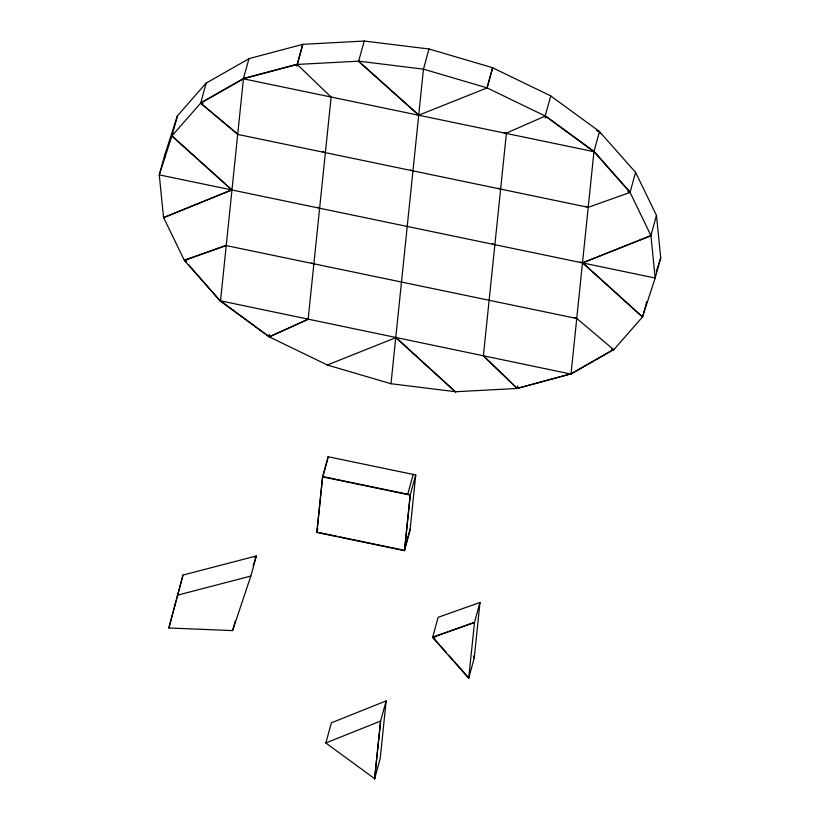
<?xml version="1.0" encoding="UTF-8"?>
<svg xmlns="http://www.w3.org/2000/svg" width="820" height="820" viewBox="0 0 820 820"><rect width="100%" height="100%" fill="white"/><g stroke="black" fill="none" stroke-linecap="round" stroke-linejoin="round"><path stroke-width="1.23" d="M269.329 334.324L269.319 336.877L308.33 319.103L305.706 318.56M327.426 365.033L269.196 336.856L308.125 319.39L331.157 96.729L329.455 96.37M316.838 532.447L322.567 476.851L328.113 456.73L415.74 474.964L410 530.55L404.465 550.671L316.838 532.447L317.883 528.633M316.92 532.129L322.66 476.533L410.287 494.767L404.547 550.353L339.49 536.823M327.949 458.349L328.113 456.73M483.503 355.88L517.266 388.465L455.776 391.734L390.986 383.739L423.458 69.157L429.014 48.995L492.697 67.722L487.141 87.883L418.579 115.251M386.148 700.895L380.603 721.057L374.648 778.682L325.827 742.971L331.382 722.809L386.148 700.895L380.203 758.52L374.566 779M404.465 550.671L410.195 495.085L415.74 474.964M517.748 385.994L517.143 388.434L571.212 373.787L517.143 388.434L483.38 355.849L506.411 133.188M468.691 678.253L474.226 658.132L479.977 602.464L438.146 617.316L432.611 637.437L468.691 678.253L474.524 622.267L432.693 637.12L446.121 652.31M572.186 373.141L613.903 349.361L571.007 374.084L593.957 151.659L599.502 131.528L550.671 95.899M374.555 778.928L380.603 721.057L325.827 742.971M296.871 66.266L302.846 44.341L248.86 58.671M168.858 627.987L183.003 575.066L256.373 555.95L250.828 576.07L232.603 630.601L168.858 627.987L183.003 575.066M596.355 130.247L599.492 131.61L635.582 172.343L656.461 215.404L660.725 257.87L655.17 278.031L159.275 174.865L171.933 135.874L177.489 115.712L164.83 154.703L159.275 174.865L163.528 217.382L184.397 260.504L220.488 301.247L269.319 336.877L221.595 301.596M576.747 318.416L613.801 349.761L642.521 316.94L655.17 278.031L650.926 235.524L630.047 192.392L593.957 151.659L243.314 78.792L248.983 58.691L206.179 83.097M237.79 134.09L200.633 103.217L206.189 83.015L177.468 115.835M635.592 172.272L630.037 192.464L588.217 207.316L237.708 134.408L200.644 103.146L171.923 135.956L231.968 189.994L163.436 217.689L232.06 189.676M226.32 245.262L184.5 260.114L186.171 262.01M220.58 300.848L571.13 374.104M331.065 97.047L297.178 64.442L302.723 44.321L364.203 41.041L429.014 48.995M325.335 152.633L322.875 151.782M364.223 41L358.576 61.479L418.784 114.954L416.242 114.431M313.855 263.804L311.395 262.964M232.603 630.601L235.207 621.13M322.486 478.152L327.621 459.518M412.962 170.857L410.543 170.027M455.612 392.001L395.834 337.307M506.288 133.158L545.259 116.04L487.018 87.863L492.564 67.742L550.794 95.919L545.136 116.02L545.29 117.947M407.735 494.234L413.188 474.431M500.589 189.092L498.129 188.241M404.711 548.734L410.174 528.931M494.849 244.678L492.441 243.837M455.694 392.052L395.752 337.625M479.977 602.464L474.431 622.585L432.611 637.437L434.948 637.827M650.834 235.832L656.471 215.363M580.017 262.062L582.569 262.595L642.511 317.022L646.755 301.555M656.369 271.266L660.725 257.87M253.134 565.646L256.373 555.95L254.507 557.426M200.726 102.9L243.53 78.494M395.875 337.645L327.303 365.013L390.986 383.739M650.926 235.524L582.477 262.902L650.772 235.873M243.407 78.474L297.393 64.144M243.314 78.792L297.301 64.462M177.458 595.187L250.828 576.07M297.178 64.442L358.668 61.162L423.458 69.157L487.141 87.883M203.001 103.361L200.633 103.217L243.437 78.812L220.488 301.247L188.692 264.86M186.745 260.821L184.408 260.432L226.228 245.58L576.737 318.498L574.328 317.658M597.8 131.261L599.492 131.61L600.322 133.65M503.869 132.655L505.561 133.014M591.497 150.89L594.039 151.413L545.218 115.702M585.757 206.476L587.458 206.824M317.135 207.378L318.837 207.726M322.567 476.851L410.195 495.085M319.472 532.651L336.989 536.3M611.566 349.115L613.811 349.679M627.812 191.654L630.037 192.464M545.136 116.02L593.957 151.731M582.487 262.83L642.521 316.94M358.668 61.162L418.702 115.271M171.923 135.956L231.957 190.066M594.049 151.341L630.129 192.147M448.642 655.159L452.835 659.905M454.505 661.801L468.773 677.935M473.406 656.02L474.226 658.132M164.83 154.703L165.076 157.204"/></g></svg>
